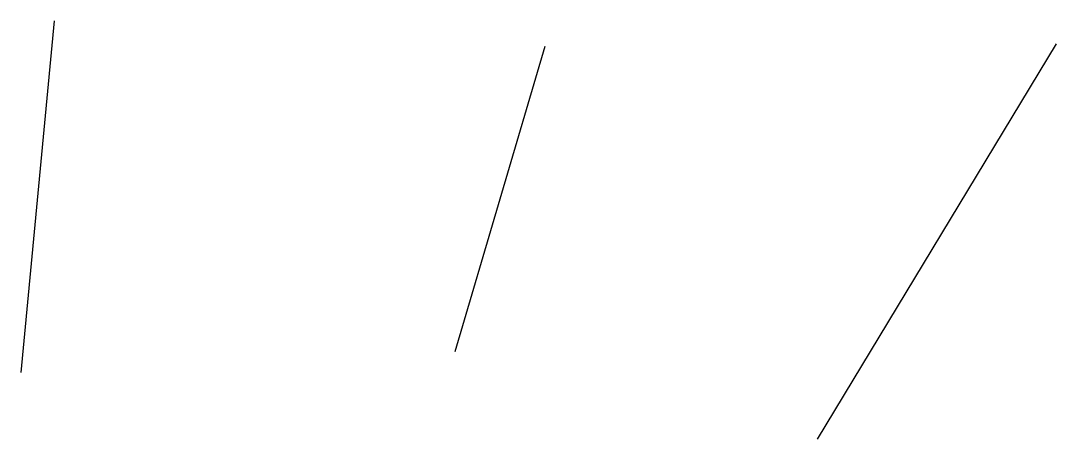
# Model space of a CAD drawing. Extents: x 711 to 1178, y 544 to 733.
import ezdxf

# ---------------------------------------------------------------- set-up
doc = ezdxf.new("R2010")
doc.units = 0

msp = doc.modelspace()

# ---------------------------------------------------------------- linework, layer by layer
at = {"layer": 'Zagilsky1'}
for p, q in [((726.05, 732.52), (710.98, 573.85)), ((947.39, 720.93), (906.83, 583.12)), ((1178.01, 722.09), (1070.24, 543.74))]:
    msp.add_line(p, q, dxfattribs=at)

doc.saveas('drawing.dxf')
